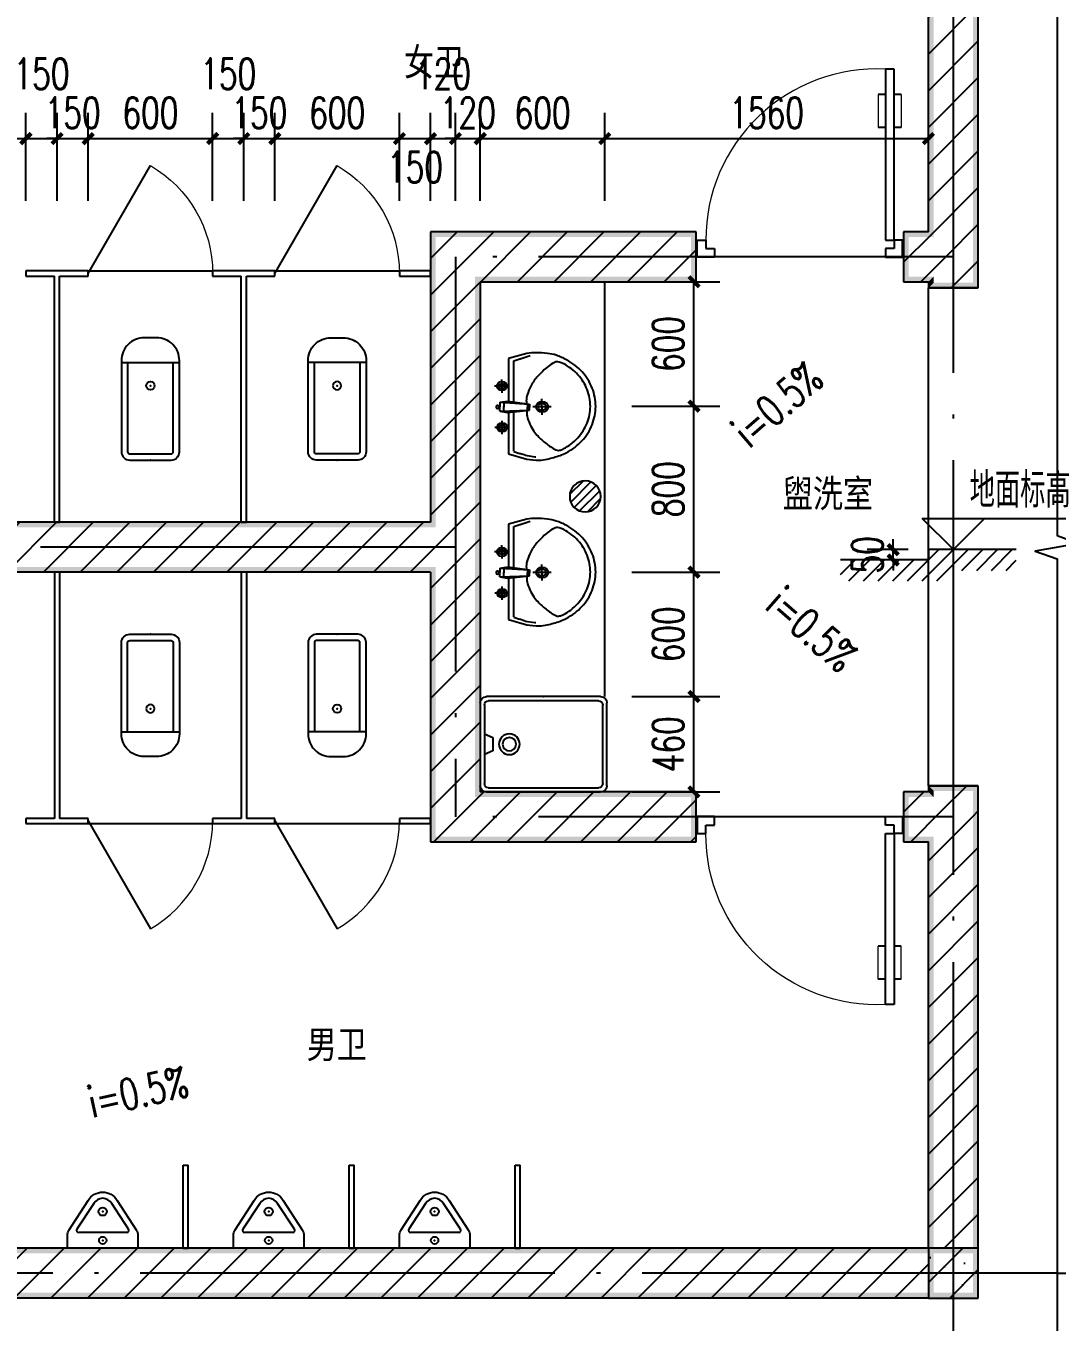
# Model space of a CAD drawing. Extents: x -16809 to 109341, y -15901 to 593582.
# Drawn here: x 72664 to 87574, y 63400 to 82148 of the extents above; entities that cross this region are included whole.
import ezdxf

# ---------------------------------------------------------------- set-up
doc = ezdxf.new("R2010")
doc.units = 0
doc.header["$LTSCALE"] = 1000
doc.header["$MEASUREMENT"] = 0
doc.linetypes.add('DASH', pattern=[0.35, 0.25, -0.1])
doc.linetypes.add('DOTE', pattern=[2.42, 2, -0.2, 0.02, -0.2])
doc.layers.get('Defpoints').update_dxf_attribs({"color": 250})
for name, color, linetype in [('0-建筑立面', 255, 'Continuous'), ('AXIS', 171, 'Continuous'), ('COLUMN', 9, 'Continuous'), ('DIM_ELEV', 171, 'Continuous'), ('DIM_SYMB', 171, 'Continuous'), ('DOTE', 14, 'DOTE'), ('LATRINE', 6, 'Continuous'), ('LVTRY', 6, 'Continuous'), ('PUB_DIM', 171, 'Continuous'), ('PUB_HATCH', 8, 'Continuous'), ('PUB_TEXT', 7, 'Continuous'), ('PUB_WALL', 9, 'Continuous'), ('WALL', 9, 'Continuous'), ('WINDOW', 140, 'Continuous'), ('填充', 8, 'Continuous')]:
    doc.layers.add(name, color=color, linetype=linetype)
doc.styles.add('_TCH_DIM', font='SIMPLEX', dxfattribs={"bigfont": 'GBCBIG'})
doc.styles.add('_TCH_DIM_T3', font='SIMPLEX', dxfattribs={"width": 0.705882, "bigfont": 'GBCBIG'})
doc.styles.add('宋体', font='', dxfattribs={"width": 0.8})
doc.styles.get('宋体').set_extended_font_data('SimSun')
doc.dimstyles.new('_TCH_ARCH&&50', dxfattribs={"dimtxt": 148.75, "dimasz": 50, "dimexe": 125, "dimexo": 150, "dimgap": 50, "dimtad": 1, "dimdec": 0, "dimzin": 0, "dimdsep": 46, "dimtxsty": '_TCH_DIM_T3', "dimblk": 'ARCHTICK', "dimcen": 0.09, "dimclrt": 7, "dimazin": 2, "dimtfac": 1, "dimtdec": 0, "dimtix": 1, "dimtmove": 2, "dimatfit": 3, "dimfxl": 0, "dimtolj": 1, "dimtzin": 0, "dimarcsym": 0})
pattern_1 = [(45, (0, 89.76), (-88.3884, 88.3884), [])]

# ---------------------------------------------------------------- blocks, each defined once
blk = doc.blocks.new('$lvtry$00000192')
for p, q in [((-108.8, -118, 0), (-109.6, -48.6, 0)), ((110, -117.2, 0), (109.2, -47.8, 0)), ((-249.2, -114, 0), (-276.5, -200, 0)), ((-29.5, -114, 0), (-249.2, -114, 0)), ((-143.9, -83.7, 0), (-74.5, -82.9, 0)), ((-23.5, -72.4, 0), (-30.1, -109.3, 0)), ((-30.1, -109.3, 0), (-17.3, -211.8, 0)), ((-23.5, -72.4, 0), (0.2, -72.7, 0)), ((-23.5, -72.4, 0), (-17.3, -211.8, 0)), ((-22.7, -91.1, 0), (0, -91.4, 0)), ((22.7, -91.7, 0), (0, -91.4, 0)), ((24, -73, 0), (0.2, -72.7, 0)), ((24, -73, 0), (14.4, -212.1, 0)), ((29.7, -110, 0), (14.4, -212.1, 0)), ((24, -73, 0), (29.7, -110, 0)), ((255.6, -114, 0), (29.1, -114, 0)), ((74.9, -82.9, 0), (144.3, -82.1, 0)), ((282.9, -200, 0), (255.6, -114, 0)), ((-256.5, -191.6, 0), (-247.1, -165.9, 0)), ((-236.7, -137.8, 0), (-247.1, -165.9, 0)), ((-234.7, -137.8, 0), (-26.5, -137.8, 0)), ((25.5, -137.8, 0), (243.1, -137.8, 0)), ((243.1, -137.8, 0), (262.9, -191.6, 0)), ((243.1, -137.8, 0), (271.8, -215.7, 0)), ((-17.7, -202.1, 0), (-1.3, -202.3, 0)), ((-17.3, -211.8, 0), (-1.5, -211.9, 0)), ((14.4, -212.1, 0), (-1.5, -211.9, 0)), ((15, -202.5, 0), (-1.3, -202.3, 0)), ((0.7, -314.2, 0), (-0.3, -228.6, 0)), ((-42.6, -271.9, 0), (43, -270.9, 0))]:
    blk.add_line(p, q)
for points in [[(-276.5, -200, 0.044851), (-281.9, -257.3, 0.06689), (-276.8, -295.6, 0.023023), (-257.4, -356.1, 0.044853), (-243.3, -385.6, 0.043799), (-214.9, -425.2, 0.044001), (-180.1, -459.1, 0.042834), (-139.4, -486.8, 0.043018), (-94.7, -507.1, 0.042273), (-46.8, -519.7, 0.042347), (2.4, -524, 0.04234), (51.7, -519.9, 0.042268), (99.6, -507.6, 0.043003), (144.4, -487.6, 0.042821), (185.3, -460, 0.043985), (220.2, -426.4, 0.043782), (248.9, -386.9, 0.044843), (272.9, -337.5, 0.059205), (282.9, -297.1, 0.030672), (286.5, -240.9, 0.04375), (283.2, -201.5, 0.001982), (283.1, -201.1, 0.000717), (282.9, -200)], [(-20.5, -199.9, 0.021783), (-40.4, -199.8, 0.043137), (-49.1, -200.9, 0.041783), (-92.1, -214, 0.044848), (-129.2, -232.9, 0.04131), (-155.5, -252.5, 0.026055), (-193.7, -290, 0.052783), (-227.6, -335.8, 0.159914), (-230.5, -349.3, 0.063485), (-228.6, -357.5, 0.0374), (-221.4, -373, 0.051256), (-198.3, -406.2, 0.043963), (-164.1, -439.5, 0.042872), (-127, -464.8, 0.042994), (-86.3, -483.4, 0.042296), (-42.5, -494.8, 0.042347), (2.5, -498.8, 0.042341), (47.5, -495.1, 0.042292), (91.3, -483.8, 0.04298), (132.2, -465.5, 0.042859), (169.4, -440.4, 0.043948), (202.3, -408.7, 0.046877), (227.2, -374.1, 0.041749), (235.2, -357.2, 0.059652), (238.1, -345.7, 0.177603), (233.7, -327, 0.063235), (189.1, -274.6, 0.024325), (145.8, -238.9, 0.043369), (120, -222.9, 0.042415), (76.2, -205.2, 0.050318), (37.7, -197.5, 0.034463), (32.6, -197.3, 0.015757), (19, -198.3, 0.015757)]]:
    blk.add_lwpolyline(points, format="xyb")
at = {"elevation": 0}
blk.add_lwpolyline([(-256.5, -191.6), (-264.5, -236.9), (-264.3, -241.3)], dxfattribs=at)
for centre, radius in [((-109.2, -83.3, 0), 23.8), ((109.6, -82.5, 0), 23.8), ((-109.2, -83.3, 0), 14.2), ((109.6, -82.5, 0), 14.2), ((0.2, -271.4, 0), 28.5), ((0.2, -271.4, 0), 19)]:
    blk.add_circle(centre, radius)
for centre, start, end in [((-1.2, -61.2, 0), 79.83281, 278.78235), ((1, -61.3, 0), 259.83281, 98.78235)]:
    blk.add_arc(centre, 6.83, start, end)
blk.add_point((0, -91.4, 0))
blk = doc.blocks.new('$DorLib2D$00000009')
for p, q in [((0.4129, 0.9053), (0.4129, 0.0807)), ((0.4541, 0.9053), (0.4129, 0.9053)), ((0.4541, 0.0807), (0.4541, 0.9053)), ((0.4129, 0.7822), (0.378, 0.7822)), ((0.489, 0.7822), (0.4541, 0.7822)), ((0.4129, 0.6235), (0.378, 0.6235)), ((0.489, 0.6235), (0.4541, 0.6235)), ((-0.4941, 0.0807), (-0.4529, 0.0807)), ((-0.4941, -0.0018), (-0.4941, 0.0807)), ((-0.4529, 0.0807), (-0.4529, 0.0395)), ((0.4129, 0.0807), (0.4541, 0.0807)), ((0.4953, 0.0807), (0.4541, 0.0807)), ((0.4541, 0.0807), (0.4541, 0.0395)), ((0.4953, -0.0018), (0.4953, 0.0807)), ((-0.4529, 0.0395), (-0.4117, 0.0395)), ((-0.4117, 0.0395), (-0.4117, -0.0018)), ((0.4541, 0.0395), (0.4129, 0.0395)), ((0.4129, 0.0395), (0.4129, -0.0018)), ((-0.4941, -0.0018), (-0.4941, -0.0018)), ((-0.4117, -0.0018), (-0.4941, -0.0018)), ((0.4129, -0.0018), (0.4953, -0.0018)), ((0.4953, -0.0018), (0.4953, -0.0018))]:
    blk.add_line(p, q)
at = {"lineweight": 13}
for p, q in [((0.378, 0.7822), (0.378, 0.6235)), ((0.489, 0.7822), (0.489, 0.6235))]:
    blk.add_line(p, q, dxfattribs=at)
blk.add_arc((0.3716, 0.0817), 0.8246, 87.13397, 180.07167, dxfattribs=at)
blk = doc.blocks.new('$TCHSYS$APDOOR2D')
blk.add_line((0.5, 0), (0, 0.866))
at = {"lineweight": 13}
blk.add_arc((0.5, 0), 1, 120, 180, dxfattribs=at)
blk = doc.blocks.new('$lvtry$00000200')
at = {"color": 0}
for p, q in [((-109.8, -40, 0), (-109.8, -469.7, 0)), ((99.8, -30, 0), (-99.8, -30, 0)), ((109.8, -469.7, 0), (109.8, -40, 0))]:
    blk.add_line(p, q, dxfattribs=at)
at = {"color": 0, "elevation": 0}
blk.add_lwpolyline([(99.8, 0), (-99.8, 0, 0.414214), (-139.8, -40), (-139.8, -479.7, 0.414214), (-29.8, -589.7), (29.8, -589.7, 0.414214), (139.8, -479.7), (139.8, -40, 0.414214)], format="xyb", close=True, dxfattribs=at)
blk.add_lwpolyline([(139.8, -469.7), (-139.8, -469.7)], dxfattribs=at)
at = {"color": 0}
blk.add_circle((0, -358.6, 0), 20, dxfattribs=at)
for centre, start, end in [((-99.8, -40, 0), 90, 180), ((99.8, -40, 0), 0, 90)]:
    blk.add_arc(centre, 10, start, end, dxfattribs=at)
for p in [(0, 0), (0, -358.6, 0)]:
    blk.add_point(p, dxfattribs=at)
blk = doc.blocks.new('$lvtry$00000135')
for p, q in [((-305, -430, 0), (-305, -30, 0)), ((-285, -420, 0), (-285, -40, 0)), ((-275, 0, 0), (275, 0, 0)), ((-265, -20, 0), (265, -20, 0)), ((285, -40, 0), (285, -420, 0)), ((305, -30, 0), (305, -430, 0)), ((285, -180, 0), (245, -197.5, 0)), ((245, -197.5, 0), (245, -262.5, 0)), ((245, -262.5, 0), (285, -280, 0)), ((275, -460, 0), (-275, -460, 0)), ((265, -440, 0), (-265, -440, 0))]:
    blk.add_line(p, q)
for radius in [50, 32.5]:
    blk.add_circle((165, -230, 0), radius)
for centre, radius, start, end in [((-275, -30, 0), 30, 90, 180), ((-265, -40, 0), 20, 90, 180), ((265, -40, 0), 20, 0, 90), ((275, -30, 0), 30, 0, 90), ((-275, -430, 0), 30, 180, 270), ((-265, -420, 0), 20, 180, 270), ((265, -420, 0), 20, 270, 0), ((275, -430, 0), 30, 270, 0)]:
    blk.add_arc(centre, radius, start, end)
blk.add_point((0, 0, 0))
blk = doc.blocks.new('$lvtry$00000219')
at = {"color": 0}
for p, q in [((-124.2, -91.5, 0), (-43.3, -215.6, 0)), ((-115.8, -76, 0), (115.8, -76, 0)), ((43.3, -215.6, 0), (124.2, -91.5, 0))]:
    blk.add_line(p, q, dxfattribs=at)
at = {"color": 0, "elevation": 0}
blk.add_lwpolyline([(69.3, -230.6, -0.57735), (-69.3, -230.6), (-161.9, -88.4, -0.145378), (-170, -61.1), (-170, 0), (170, 0), (170, -61.1, -0.145378), (161.9, -88.4)], format="xyb", close=True, dxfattribs=at)
at = {"color": 0}
for centre, radius in [((0, -38, 0), 17.7), ((0, -177, 0), 20)]:
    blk.add_circle(centre, radius, dxfattribs=at)
for centre, radius, start, end in [((-115.8, -86, 0), 10, 90, 213.0863), ((115.8, -86, 0), 10, 326.9137, 90), ((0, -190.6, 0), 50, 210, 330)]:
    blk.add_arc(centre, radius, start, end, dxfattribs=at)
for p in [(0, -38, 0), (0, -177, 0)]:
    blk.add_point(p, dxfattribs=at)
blk = doc.blocks.new('_ArchTick')
at = {"color": 0, "linetype": 'ByBlock', "const_width": 0.4}
blk.add_lwpolyline([(-0.5, -0.5), (0.5, 0.5)], dxfattribs=at)
blk = doc.blocks.new('*D384')
at = {"layer": 'Defpoints', "color": 0}
for p in [(8080, 8370), (6520, 7920), (8080, 7920)]:
    blk.add_point(p, dxfattribs=at)
at = {"layer": 'PUB_DIM', "color": 0, "lineweight": -2}
for p, q in [((6520, 8070), (6520, 8495)), ((8080, 8070), (8080, 8495)), ((6520, 8370), (8080, 8370))]:
    blk.add_line(p, q, dxfattribs=at)
at = {"layer": 'PUB_DIM', "color": 0, "lineweight": -2, "xscale": 50, "yscale": 50, "zscale": 50, "rotation": 180}
blk.add_blockref('_ArchTick', (6520, 8370), dxfattribs=at)
at = {"layer": 'PUB_DIM', "color": 0, "lineweight": -2, "xscale": 50, "yscale": 50, "zscale": 50}
blk.add_blockref('_ArchTick', (8080, 8370), dxfattribs=at)
at = {"layer": 'PUB_DIM', "color": 7, "insert": (7300, 8494.4), "char_height": 148.75, "attachment_point": 5, "style": '_TCH_DIM_T3'}
blk.add_mtext('\\A1;1560', dxfattribs=at)
blk = doc.blocks.new('*D385')
at = {"layer": 'Defpoints', "color": 0}
for p in [(6520, 8370), (5920, 7920), (6520, 7920)]:
    blk.add_point(p, dxfattribs=at)
at = {"layer": 'PUB_DIM', "color": 0, "lineweight": -2}
for p, q in [((5920, 8070), (5920, 8495)), ((6520, 8070), (6520, 8495)), ((5920, 8370), (6520, 8370))]:
    blk.add_line(p, q, dxfattribs=at)
at = {"layer": 'PUB_DIM', "color": 0, "lineweight": -2, "xscale": 50, "yscale": 50, "zscale": 50, "rotation": 180}
blk.add_blockref('_ArchTick', (5920, 8370), dxfattribs=at)
at = {"layer": 'PUB_DIM', "color": 0, "lineweight": -2, "xscale": 50, "yscale": 50, "zscale": 50}
blk.add_blockref('_ArchTick', (6520, 8370), dxfattribs=at)
at = {"layer": 'PUB_DIM', "color": 7, "insert": (6220, 8494.4), "char_height": 148.75, "attachment_point": 5, "style": '_TCH_DIM_T3'}
blk.add_mtext('\\A1;600', dxfattribs=at)
blk = doc.blocks.new('*D386')
at = {"layer": 'Defpoints', "color": 0}
for p in [(5920, 8370), (5800, 7920), (5920, 7920)]:
    blk.add_point(p, dxfattribs=at)
at = {"layer": 'PUB_DIM', "color": 0, "lineweight": -2}
for p, q in [((5800, 8070), (5800, 8495)), ((5920, 8070), (5920, 8495)), ((5800, 8370), (5750, 8370)), ((5800, 8370), (5920, 8370)), ((5920, 8370), (5970, 8370))]:
    blk.add_line(p, q, dxfattribs=at)
at = {"layer": 'PUB_DIM', "color": 0, "lineweight": -2, "xscale": 50, "yscale": 50, "zscale": 50}
blk.add_blockref('_ArchTick', (5800, 8370), dxfattribs=at)
at = {"layer": 'PUB_DIM', "color": 0, "lineweight": -2, "xscale": 50, "yscale": 50, "zscale": 50, "rotation": 180}
blk.add_blockref('_ArchTick', (5920, 8370), dxfattribs=at)
at = {"layer": 'PUB_DIM', "color": 7, "insert": (5860, 8494.4), "char_height": 148.75, "attachment_point": 5, "style": '_TCH_DIM_T3'}
blk.add_mtext('\\A1;120', dxfattribs=at)
blk = doc.blocks.new('*D387')
at = {"layer": 'Defpoints', "color": 0}
for p in [(5800, 8370), (5680, 7920), (5800, 7920)]:
    blk.add_point(p, dxfattribs=at)
at = {"layer": 'PUB_DIM', "color": 0, "lineweight": -2}
for p, q in [((5680, 8070), (5680, 8495)), ((5800, 8070), (5800, 8495)), ((5680, 8370), (5800, 8370))]:
    blk.add_line(p, q, dxfattribs=at)
at = {"layer": 'PUB_DIM', "color": 0, "lineweight": -2, "xscale": 50, "yscale": 50, "zscale": 50, "rotation": 180}
blk.add_blockref('_ArchTick', (5680, 8370), dxfattribs=at)
at = {"layer": 'PUB_DIM', "color": 0, "lineweight": -2, "xscale": 50, "yscale": 50, "zscale": 50}
blk.add_blockref('_ArchTick', (5800, 8370), dxfattribs=at)
at = {"layer": 'PUB_DIM', "color": 7, "insert": (5740, 8682.5), "char_height": 148.75, "attachment_point": 5, "style": '_TCH_DIM_T3'}
blk.add_mtext('\\A1;120', dxfattribs=at)
blk = doc.blocks.new('*D388')
at = {"layer": 'Defpoints', "color": 0}
for p in [(5680, 8370), (5530, 7920), (5680, 7920)]:
    blk.add_point(p, dxfattribs=at)
at = {"layer": 'PUB_DIM', "color": 0, "lineweight": -2}
for p, q in [((5530, 8070), (5530, 8495)), ((5680, 8070), (5680, 8495)), ((5530, 8370), (5680, 8370))]:
    blk.add_line(p, q, dxfattribs=at)
at = {"layer": 'PUB_DIM', "color": 0, "lineweight": -2, "xscale": 50, "yscale": 50, "zscale": 50, "rotation": 180}
blk.add_blockref('_ArchTick', (5530, 8370), dxfattribs=at)
at = {"layer": 'PUB_DIM', "color": 0, "lineweight": -2, "xscale": 50, "yscale": 50, "zscale": 50}
blk.add_blockref('_ArchTick', (5680, 8370), dxfattribs=at)
at = {"layer": 'PUB_DIM', "color": 7, "insert": (5605, 8232.5), "char_height": 148.75, "attachment_point": 5, "style": '_TCH_DIM_T3'}
blk.add_mtext('\\A1;150', dxfattribs=at)
blk = doc.blocks.new('*D389')
at = {"layer": 'Defpoints', "color": 0}
for p in [(5530, 8370), (4930, 7920), (5530, 7920)]:
    blk.add_point(p, dxfattribs=at)
at = {"layer": 'PUB_DIM', "color": 0, "lineweight": -2}
for p, q in [((4930, 8070), (4930, 8495)), ((5530, 8070), (5530, 8495)), ((4930, 8370), (5530, 8370))]:
    blk.add_line(p, q, dxfattribs=at)
at = {"layer": 'PUB_DIM', "color": 0, "lineweight": -2, "xscale": 50, "yscale": 50, "zscale": 50, "rotation": 180}
blk.add_blockref('_ArchTick', (4930, 8370), dxfattribs=at)
at = {"layer": 'PUB_DIM', "color": 0, "lineweight": -2, "xscale": 50, "yscale": 50, "zscale": 50}
blk.add_blockref('_ArchTick', (5530, 8370), dxfattribs=at)
at = {"layer": 'PUB_DIM', "color": 7, "insert": (5230, 8494.4), "char_height": 148.75, "attachment_point": 5, "style": '_TCH_DIM_T3'}
blk.add_mtext('\\A1;600', dxfattribs=at)
blk = doc.blocks.new('*D390')
at = {"layer": 'Defpoints', "color": 0}
for p in [(4930, 8370), (4780, 7920), (4930, 7920)]:
    blk.add_point(p, dxfattribs=at)
at = {"layer": 'PUB_DIM', "color": 0, "lineweight": -2}
for p, q in [((4780, 8070), (4780, 8495)), ((4930, 8070), (4930, 8495)), ((4780, 8370), (4730, 8370)), ((4780, 8370), (4930, 8370)), ((4930, 8370), (4980, 8370))]:
    blk.add_line(p, q, dxfattribs=at)
at = {"layer": 'PUB_DIM', "color": 0, "lineweight": -2, "xscale": 50, "yscale": 50, "zscale": 50}
blk.add_blockref('_ArchTick', (4780, 8370), dxfattribs=at)
at = {"layer": 'PUB_DIM', "color": 0, "lineweight": -2, "xscale": 50, "yscale": 50, "zscale": 50, "rotation": 180}
blk.add_blockref('_ArchTick', (4930, 8370), dxfattribs=at)
at = {"layer": 'PUB_DIM', "color": 7, "insert": (4855, 8494.4), "char_height": 148.75, "attachment_point": 5, "style": '_TCH_DIM_T3'}
blk.add_mtext('\\A1;150', dxfattribs=at)
blk = doc.blocks.new('*D391')
at = {"layer": 'Defpoints', "color": 0}
for p in [(4780, 8370), (4630, 7920), (4780, 7920)]:
    blk.add_point(p, dxfattribs=at)
at = {"layer": 'PUB_DIM', "color": 0, "lineweight": -2}
for p, q in [((4630, 8070), (4630, 8495)), ((4780, 8070), (4780, 8495)), ((4630, 8370), (4780, 8370))]:
    blk.add_line(p, q, dxfattribs=at)
at = {"layer": 'PUB_DIM', "color": 0, "lineweight": -2, "xscale": 50, "yscale": 50, "zscale": 50, "rotation": 180}
blk.add_blockref('_ArchTick', (4630, 8370), dxfattribs=at)
at = {"layer": 'PUB_DIM', "color": 0, "lineweight": -2, "xscale": 50, "yscale": 50, "zscale": 50}
blk.add_blockref('_ArchTick', (4780, 8370), dxfattribs=at)
at = {"layer": 'PUB_DIM', "color": 7, "insert": (4705, 8682.5), "char_height": 148.75, "attachment_point": 5, "style": '_TCH_DIM_T3'}
blk.add_mtext('\\A1;150', dxfattribs=at)
blk = doc.blocks.new('*D392')
at = {"layer": 'Defpoints', "color": 0}
for p in [(4630, 8370), (4030, 7920), (4630, 7920)]:
    blk.add_point(p, dxfattribs=at)
at = {"layer": 'PUB_DIM', "color": 0, "lineweight": -2}
for p, q in [((4030, 8070), (4030, 8495)), ((4630, 8070), (4630, 8495)), ((4030, 8370), (4630, 8370))]:
    blk.add_line(p, q, dxfattribs=at)
at = {"layer": 'PUB_DIM', "color": 0, "lineweight": -2, "xscale": 50, "yscale": 50, "zscale": 50, "rotation": 180}
blk.add_blockref('_ArchTick', (4030, 8370), dxfattribs=at)
at = {"layer": 'PUB_DIM', "color": 0, "lineweight": -2, "xscale": 50, "yscale": 50, "zscale": 50}
blk.add_blockref('_ArchTick', (4630, 8370), dxfattribs=at)
at = {"layer": 'PUB_DIM', "color": 7, "insert": (4330, 8494.4), "char_height": 148.75, "attachment_point": 5, "style": '_TCH_DIM_T3'}
blk.add_mtext('\\A1;600', dxfattribs=at)
blk = doc.blocks.new('*D393')
at = {"layer": 'Defpoints', "color": 0}
for p in [(4030, 8370), (3880, 7920), (4030, 7920)]:
    blk.add_point(p, dxfattribs=at)
at = {"layer": 'PUB_DIM', "color": 0, "lineweight": -2}
for p, q in [((3880, 8070), (3880, 8495)), ((4030, 8070), (4030, 8495)), ((3880, 8370), (3830, 8370)), ((3880, 8370), (4030, 8370)), ((4030, 8370), (4080, 8370))]:
    blk.add_line(p, q, dxfattribs=at)
at = {"layer": 'PUB_DIM', "color": 0, "lineweight": -2, "xscale": 50, "yscale": 50, "zscale": 50}
blk.add_blockref('_ArchTick', (3880, 8370), dxfattribs=at)
at = {"layer": 'PUB_DIM', "color": 0, "lineweight": -2, "xscale": 50, "yscale": 50, "zscale": 50, "rotation": 180}
blk.add_blockref('_ArchTick', (4030, 8370), dxfattribs=at)
at = {"layer": 'PUB_DIM', "color": 7, "insert": (3955, 8494.4), "char_height": 148.75, "attachment_point": 5, "style": '_TCH_DIM_T3'}
blk.add_mtext('\\A1;150', dxfattribs=at)
blk = doc.blocks.new('*D394')
at = {"layer": 'Defpoints', "color": 0}
for p in [(3880, 8370), (3730, 7920), (3880, 7920)]:
    blk.add_point(p, dxfattribs=at)
at = {"layer": 'PUB_DIM', "color": 0, "lineweight": -2}
for p, q in [((3730, 8070), (3730, 8495)), ((3880, 8070), (3880, 8495)), ((3730, 8370), (3880, 8370))]:
    blk.add_line(p, q, dxfattribs=at)
at = {"layer": 'PUB_DIM', "color": 0, "lineweight": -2, "xscale": 50, "yscale": 50, "zscale": 50, "rotation": 180}
blk.add_blockref('_ArchTick', (3730, 8370), dxfattribs=at)
at = {"layer": 'PUB_DIM', "color": 0, "lineweight": -2, "xscale": 50, "yscale": 50, "zscale": 50}
blk.add_blockref('_ArchTick', (3880, 8370), dxfattribs=at)
at = {"layer": 'PUB_DIM', "color": 7, "insert": (3805, 8682.5), "char_height": 148.75, "attachment_point": 5, "style": '_TCH_DIM_T3'}
blk.add_mtext('\\A1;150', dxfattribs=at)
blk = doc.blocks.new('*D395')
at = {"layer": 'Defpoints', "color": 0}
for p in [(3730, 8370), (3130, 7920), (3730, 7920)]:
    blk.add_point(p, dxfattribs=at)
at = {"layer": 'PUB_DIM', "color": 0, "lineweight": -2}
for p, q in [((3130, 8070), (3130, 8495)), ((3730, 8070), (3730, 8495)), ((3130, 8370), (3730, 8370))]:
    blk.add_line(p, q, dxfattribs=at)
at = {"layer": 'PUB_DIM', "color": 0, "lineweight": -2, "xscale": 50, "yscale": 50, "zscale": 50, "rotation": 180}
blk.add_blockref('_ArchTick', (3130, 8370), dxfattribs=at)
at = {"layer": 'PUB_DIM', "color": 0, "lineweight": -2, "xscale": 50, "yscale": 50, "zscale": 50}
blk.add_blockref('_ArchTick', (3730, 8370), dxfattribs=at)
at = {"layer": 'PUB_DIM', "color": 7, "insert": (3430, 8494.4), "char_height": 148.75, "attachment_point": 5, "style": '_TCH_DIM_T3'}
blk.add_mtext('\\A1;600', dxfattribs=at)
blk = doc.blocks.new('*D398')
at = {"layer": 'Defpoints', "color": 0}
for p in [(6500, 5680), (6950, 5680), (6500, 5220)]:
    blk.add_point(p, dxfattribs=at)
at = {"layer": 'PUB_DIM', "color": 0, "lineweight": -2}
for p, q in [((6650, 5680), (7075, 5680)), ((6950, 5220), (6950, 5680)), ((6650, 5220), (7075, 5220))]:
    blk.add_line(p, q, dxfattribs=at)
at = {"layer": 'PUB_DIM', "color": 0, "lineweight": -2, "xscale": 50, "yscale": 50, "zscale": 50}
for p, rotation in [((6950, 5680), 90), ((6950, 5220), 270)]:
    blk.add_blockref('_ArchTick', p, dxfattribs=dict(at, rotation=rotation))
at = {"layer": 'PUB_DIM', "color": 7, "insert": (6825.6, 5450), "char_height": 148.75, "attachment_point": 5, "rotation": 90, "style": '_TCH_DIM_T3'}
blk.add_mtext('\\A1;460', dxfattribs=at)
blk = doc.blocks.new('*D399')
at = {"layer": 'Defpoints', "color": 0}
for p in [(6500, 6279.8), (6950, 6279.8), (6500, 5680)]:
    blk.add_point(p, dxfattribs=at)
at = {"layer": 'PUB_DIM', "color": 0, "lineweight": -2}
for p, q in [((6650, 6279.8), (7075, 6279.8)), ((6950, 5680), (6950, 6279.8)), ((6650, 5680), (7075, 5680))]:
    blk.add_line(p, q, dxfattribs=at)
at = {"layer": 'PUB_DIM', "color": 0, "lineweight": -2, "xscale": 50, "yscale": 50, "zscale": 50}
for p, rotation in [((6950, 6279.8), 90), ((6950, 5680), 270)]:
    blk.add_blockref('_ArchTick', p, dxfattribs=dict(at, rotation=rotation))
at = {"layer": 'PUB_DIM', "color": 7, "insert": (6825.6, 5979.9), "char_height": 148.75, "attachment_point": 5, "rotation": 90, "style": '_TCH_DIM_T3'}
blk.add_mtext('\\A1;600', dxfattribs=at)
blk = doc.blocks.new('*D400')
at = {"layer": 'Defpoints', "color": 0}
for p in [(6500, 7079.6), (6950, 7079.6), (6500, 6279.8)]:
    blk.add_point(p, dxfattribs=at)
at = {"layer": 'PUB_DIM', "color": 0, "lineweight": -2}
for p, q in [((6650, 7079.6), (7075, 7079.6)), ((6950, 6279.8), (6950, 7079.6)), ((6650, 6279.8), (7075, 6279.8))]:
    blk.add_line(p, q, dxfattribs=at)
at = {"layer": 'PUB_DIM', "color": 0, "lineweight": -2, "xscale": 50, "yscale": 50, "zscale": 50}
for p, rotation in [((6950, 7079.6), 90), ((6950, 6279.8), 270)]:
    blk.add_blockref('_ArchTick', p, dxfattribs=dict(at, rotation=rotation))
at = {"layer": 'PUB_DIM', "color": 7, "insert": (6825.6, 6679.7), "char_height": 148.75, "attachment_point": 5, "rotation": 90, "style": '_TCH_DIM_T3'}
blk.add_mtext('\\A1;800', dxfattribs=at)
blk = doc.blocks.new('*D401')
at = {"layer": 'Defpoints', "color": 0}
for p in [(6500, 7680), (6950, 7680), (6500, 7079.6)]:
    blk.add_point(p, dxfattribs=at)
at = {"layer": 'PUB_DIM', "color": 0, "lineweight": -2}
for p, q in [((6650, 7680), (7075, 7680)), ((6950, 7079.6), (6950, 7680)), ((6650, 7079.6), (7075, 7079.6))]:
    blk.add_line(p, q, dxfattribs=at)
at = {"layer": 'PUB_DIM', "color": 0, "lineweight": -2, "xscale": 50, "yscale": 50, "zscale": 50}
for p, rotation in [((6950, 7680), 90), ((6950, 7079.6), 270)]:
    blk.add_blockref('_ArchTick', p, dxfattribs=dict(at, rotation=rotation))
at = {"layer": 'PUB_DIM', "color": 7, "insert": (6825.6, 7379.8), "char_height": 148.75, "attachment_point": 5, "rotation": 90, "style": '_TCH_DIM_T3'}
blk.add_mtext('\\A1;600', dxfattribs=at)
blk = doc.blocks.new('*D402')
at = {"layer": 'Defpoints', "color": 0}
for p in [(7910.1, 6388.3), (8132.5, 6388.3), (8132.5, 6338.3)]:
    blk.add_point(p, dxfattribs=at)
at = {"layer": 'PUB_DIM', "color": 0, "lineweight": -2}
for p, q in [((7910.1, 6388.3), (7910.1, 6438.3)), ((7982.5, 6388.3), (7785.1, 6388.3)), ((7910.1, 6338.3), (7910.1, 6388.3)), ((7982.5, 6338.3), (7785.1, 6338.3)), ((7910.1, 6338.3), (7910.1, 6288.3))]:
    blk.add_line(p, q, dxfattribs=at)
at = {"layer": 'PUB_DIM', "color": 0, "lineweight": -2, "xscale": 50, "yscale": 50, "zscale": 50}
for p, rotation in [((7910.1, 6388.3), 270), ((7910.1, 6338.3), 90)]:
    blk.add_blockref('_ArchTick', p, dxfattribs=dict(at, rotation=rotation))
at = {"layer": 'PUB_DIM', "color": 7, "insert": (7785.7, 6363.3), "char_height": 148.75, "attachment_point": 5, "rotation": 90, "style": '_TCH_DIM_T3'}
blk.add_mtext('\\A1;50', dxfattribs=at)
blk = doc.blocks.new('$lvtry$00000013')
at = {"color": 0}
for p, q in [((-74.2, 10.6), (-10.6, 74.2)), ((-69.8, -27.4), (27.4, 69.8)), ((-53, -53), (53, 53)), ((-27.4, -69.8), (69.8, 27.4)), ((10.6, -74.2), (74.2, -10.6))]:
    blk.add_line(p, q, dxfattribs=at)
blk.add_circle((0, 0), 75)
blk = doc.blocks.new('A$C026953A9')
at = {"layer": 'COLUMN'}
for points in [[(8320, 3020), (8080, 3020), (8105, 2995), (8295, 2995)], [(8080, 3020), (8080, 2780), (8105, 2805), (8105, 2995)], [(8320, 2780), (8320, 3020), (8295, 2995), (8295, 2805)], [(8080, 2780), (8320, 2780), (8295, 2805), (8105, 2805)]]:
    blk.add_hatch(color=256, dxfattribs=at).paths.add_polyline_path(points)
at = {"layer": 'PUB_HATCH'}
h = blk.add_hatch(dxfattribs=at)
h.set_pattern_fill('普通砖', color=256, scale=50, style=0)
h.set_pattern_definition(pattern_1)
h.paths.add_polyline_path([(8160, 7800), (8320, 7800), (8320, 9900), (8080, 9900), (8080, 7920), (8105, 7895)])
h = blk.add_hatch(dxfattribs=at)
h.set_pattern_fill('普通砖', color=256, scale=50, style=0)
h.set_pattern_definition(pattern_1)
h.paths.add_polyline_path([(5920, 7680), (5680, 7920), (5680, 6520), (5705, 6495), (5760, 6400), (5920, 6400)])
h = blk.add_hatch(dxfattribs=at)
h.set_pattern_fill('普通砖', color=256, scale=50, style=0)
h.set_pattern_definition(pattern_1)
h.paths.add_polyline_path([(5680, 7920), (5920, 7680), (6960, 7680), (6960, 7920)])
h = blk.add_hatch(dxfattribs=at)
h.set_pattern_fill('普通砖', color=256, scale=50, style=0)
h.set_pattern_definition(pattern_1)
h.paths.add_polyline_path([(8105, 7895), (8080, 7920), (7960, 7920), (7960, 7680), (8080, 7680), (8105, 7705), (8160, 7800)])
h = blk.add_hatch(dxfattribs=at)
h.set_pattern_fill('普通砖', color=256, scale=50, style=0)
h.set_pattern_definition(pattern_1)
h.paths.add_polyline_path([(8105, 7705), (8080, 7680), (8080, 7650), (8320, 7650), (8320, 7800), (8160, 7800)])
h = blk.add_hatch(dxfattribs=at)
h.set_pattern_fill('普通砖', color=256, scale=50, style=0)
h.set_pattern_definition(pattern_1)
h.paths.add_polyline_path([(5760, 6400), (5705, 6495), (5680, 6520), (2900, 6520), (2900, 6280), (5680, 6280), (5705, 6305)])
h = blk.add_hatch(dxfattribs=at)
h.set_pattern_fill('普通砖', color=256, scale=50, style=0)
h.set_pattern_definition(pattern_1)
h.paths.add_polyline_path([(5760, 6400), (5705, 6305), (5680, 6280), (5680, 4980), (5920, 5220), (5920, 6400)])
h = blk.add_hatch(dxfattribs=at)
h.set_pattern_fill('普通砖', color=256, scale=50, style=0)
h.set_pattern_definition(pattern_1)
h.paths.add_polyline_path([(8160, 5100), (8320, 5100), (8320, 5250), (8080, 5250), (8080, 5220), (8105, 5195)])
h = blk.add_hatch(dxfattribs=at)
h.set_pattern_fill('普通砖', color=256, scale=50, style=0)
h.set_pattern_definition(pattern_1)
h.paths.add_polyline_path([(5920, 5220), (5680, 4980), (6960, 4980), (6960, 5220)])
h = blk.add_hatch(dxfattribs=at)
h.set_pattern_fill('普通砖', color=256, scale=50, style=0)
h.set_pattern_definition(pattern_1)
h.paths.add_polyline_path([(8105, 5195), (8080, 5220), (7960, 5220), (7960, 4980), (8080, 4980), (8105, 5005), (8160, 5100)])
h = blk.add_hatch(dxfattribs=at)
h.set_pattern_fill('普通砖', color=256, scale=50, style=0)
h.set_pattern_definition(pattern_1)
h.paths.add_polyline_path([(8080, 3020), (8320, 3020), (8320, 5100), (8160, 5100), (8105, 5005), (8080, 4980)])
h = blk.add_hatch(dxfattribs=at)
h.set_pattern_fill('普通砖', color=256, scale=50, style=0)
h.set_pattern_definition(pattern_1)
h.paths.add_polyline_path([(8080, 2780), (8080, 3020), (2900, 3020), (2900, 2780)])
h = blk.add_hatch(dxfattribs=at)
h.set_pattern_fill('钢筋混凝土', color=256, scale=50, style=0)
h.set_pattern_definition([(45, (0, 0), (-88.3883, 88.3883), []), (50, (0, 0), (358.63, -31.376), [37.5, -412.5]), (355, (0, 0), (-69.376, 376.096), [30, -330]), (100.4514, (29.9, -2.6), (289.255, 344.72), [31.87, -350.571]), (46.184, (0, 100), (533.62, -82.76), [56.25, -618.75]), (96.6356, (44.47, 93.1), (467.33, 487.06), [47.805, -525.856]), (351.184, (0, 100), (467.33, 487.06), [45, -495]), (21, (50, 75), (298.454, -201.309), [37.5, -412.5]), (326, (50, 75), (121.658, 362.575), [30, -330]), (71.4514, (74.87, 58.22), (420.111, 161.265), [31.87, -350.571]), (37.5, (0, 0), (6.08, 166.447), [0, -326, 0, -335, 0, -331.25]), (7.5, (0, 0), (131.5348, 197.206), [0, -191, 0, -318.5, 0, -126.25]), (327.5, (-111.5, 0), (266.9112, -11.2774), [0, -125, 0, -390, 0, -517.5]), (317.5, (-161.5, 0), (291.593, 50.0525), [0, -162.5, 0, -259, 0, -367.5])])
h.paths.add_polyline_path([(8080, 2780), (8320, 2780), (8320, 3020), (8080, 3020)])
at = {"layer": 'PUB_WALL'}
for points in [[(8080, 7920), (8080, 9900), (8105, 9900), (8105, 7895)], [(8320, 7800), (8320, 9900), (8295, 9900), (8295, 7800)], [(5680, 7920), (5680, 6520), (5705, 6495), (5705, 7895)], [(6960, 7920), (5680, 7920), (5705, 7895), (6935, 7895)], [(6960, 7680), (6960, 7920), (6935, 7895), (6935, 7705)], [(8080, 7920), (7960, 7920), (7985, 7895), (8105, 7895)], [(7960, 7920), (7960, 7680), (7985, 7705), (7985, 7895)], [(8320, 7650), (8320, 7800), (8295, 7800), (8295, 7675)], [(5920, 7680), (5920, 6400), (5895, 6400), (5895, 7705)], [(5920, 7680), (6960, 7680), (6935, 7705), (5895, 7705)], [(7960, 7680), (8080, 7680), (8105, 7705), (7985, 7705)], [(8080, 7680), (8080, 7650), (8105, 7675), (8105, 7705)], [(8080, 7650), (8320, 7650), (8295, 7675), (8105, 7675)], [(5680, 6520), (2900, 6520), (2900, 6495), (5705, 6495)], [(5920, 6400), (5920, 5220), (5895, 5195), (5895, 6400)], [(5680, 6280), (2900, 6280), (2900, 6305), (5705, 6305)], [(5680, 6280), (5680, 4980), (5705, 5005), (5705, 6305)], [(8320, 5250), (8080, 5250), (8105, 5225), (8295, 5225)], [(8080, 5250), (8080, 5220), (8105, 5195), (8105, 5225)], [(8320, 5100), (8320, 5250), (8295, 5225), (8295, 5100)], [(6960, 5220), (5920, 5220), (5895, 5195), (6935, 5195)], [(6960, 4980), (6960, 5220), (6935, 5195), (6935, 5005)], [(8080, 5220), (7960, 5220), (7985, 5195), (8105, 5195)], [(7960, 5220), (7960, 4980), (7985, 5005), (7985, 5195)], [(8295, 3020), (8320, 3020), (8320, 5100), (8295, 5100)], [(5680, 4980), (6960, 4980), (6935, 5005), (5705, 5005)], [(7960, 4980), (8080, 4980), (8105, 5005), (7985, 5005)], [(8080, 3020), (8105, 3020), (8105, 5005), (8080, 4980)], [(8080, 2995), (8080, 3020), (2900, 3020), (2900, 2995)], [(8080, 2780), (8080, 2805), (2900, 2805), (2900, 2780)]]:
    blk.add_hatch(color=256, dxfattribs=at).paths.add_polyline_path(points)
at = {"layer": '填充'}
h = blk.add_hatch(dxfattribs=at)
h.set_pattern_fill('普通砖', color=256, scale=20)
h.set_pattern_definition([(45, (-891045.234, -1132255.044), (-35.3553532, 35.3553532), [])])
h.paths.add_polyline_path([(7656.8, 6338.3), (8080, 6338.3), (8080, 6388.3), (8502.6, 6388.3), (8502.6, 6288.3), (8180, 6288.3), (8180, 6238.3), (7656.8, 6238.3)])
at = {"layer": 'AXIS'}
blk.add_line((8700, 2900), (10700, 2900), dxfattribs=at)
at = {"layer": 'COLUMN'}
for p, q in [((8320, 3020), (8080, 3020)), ((8080, 3020), (8080, 2780)), ((8320, 2780), (8320, 3020)), ((8080, 2780), (8320, 2780))]:
    blk.add_line(p, q, dxfattribs=at)
at = {"layer": 'DIM_ELEV'}
for p, q in [((8200, 6388.3), (8050, 6538.3)), ((8050, 6538.3), (8752, 6538.3)), ((8200, 6388.3), (8350, 6538.3))]:
    blk.add_line(p, q, dxfattribs=at)
at = {"layer": 'DIM_SYMB'}
blk.add_lwpolyline([(8700, 10400), (8700, 6456.2), (8805, 6418), (8595, 6381), (8700, 6343.7), (8700, 2400)], dxfattribs=at)
for points in [[(7768.9, 7283.4, 0, 0, 0), (7232, 6815.9, 40, 0, 0), (7118.9, 6717.4, 0, 0, 0)], [(7768.9, 5616.6, 0, 0, 0), (7232, 6084.1, 40, 0, 0), (7118.9, 6182.6, 0, 0, 0)], [(4829, 3769.4, 0, 0, 0), (3937.6, 3569.1, 40, 0, 0), (3791.3, 3536.2, 0, 0, 0)]]:
    blk.add_lwpolyline(points, format="xyseb", dxfattribs=at)
at = {"layer": 'DOTE'}
for p, q in [((8200, 2400, -900), (8200, 10400, -900)), ((5800, 7800, -1800), (5800, 5100, -1800)), ((8200, 7800, -1800), (5800, 7800, -1800)), ((5800, 6400), (2400, 6400)), ((8200, 5100, -1800), (5800, 5100, -1800)), ((8700, 2900), (2400, 2900))]:
    blk.add_line(p, q, dxfattribs=at)
at = {"layer": 'LATRINE'}
for p, q in [((4487.5, 3020), (4487.5, 3420)), ((4487.5, 3420), (4512.5, 3420)), ((4512.5, 3020), (4512.5, 3420)), ((5287.5, 3020), (5287.5, 3420)), ((5287.5, 3420), (5312.5, 3420)), ((5312.5, 3020), (5312.5, 3420)), ((6087.5, 3020), (6087.5, 3420)), ((6087.5, 3420), (6112.5, 3420)), ((6112.5, 3020), (6112.5, 3420)), ((4487.5, 3020), (4512.5, 3020)), ((5287.5, 3020), (5312.5, 3020)), ((6087.5, 3020), (6112.5, 3020))]:
    blk.add_line(p, q, dxfattribs=at)
at = {"layer": 'LVTRY'}
for p, q in [((3880, 7732.5), (3730, 7732.5)), ((3730, 7732.5), (3730, 7707.5)), ((3730, 7707.5), (3867.5, 7707.5)), ((3867.5, 6520), (3867.5, 7707.5)), ((4030, 7732.5), (3880, 7732.5)), ((3892.5, 6520), (3892.5, 7707.5)), ((3892.5, 7707.5), (4030, 7707.5)), ((4030, 7707.5), (4030, 7732.5)), ((4030, 7732.5, -1400), (4630, 7732.5, -1400)), ((4780, 7732.5), (4630, 7732.5)), ((4630, 7732.5), (4630, 7707.5)), ((4630, 7707.5), (4767.5, 7707.5)), ((4767.5, 6520), (4767.5, 7707.5)), ((4930, 7732.5), (4780, 7732.5)), ((4792.5, 6520), (4792.5, 7707.5)), ((4792.5, 7707.5), (4930, 7707.5)), ((4930, 7707.5), (4930, 7732.5)), ((4930, 7732.5, -1400), (5530, 7732.5, -1400)), ((5680, 7732.5), (5530, 7732.5)), ((5530, 7732.5), (5530, 7707.5)), ((5530, 7707.5), (5680, 7707.5)), ((5680, 7707.5), (5680, 7732.5)), ((6520, 5680, -1800), (6520, 7680, -1800)), ((3867.5, 6520), (3892.5, 6520)), ((4767.5, 6520), (4792.5, 6520)), ((3867.5, 6280), (3867.5, 5092.5)), ((3892.5, 6280), (3867.5, 6280)), ((3892.5, 6280), (3892.5, 5092.5)), ((4767.5, 6280), (4767.5, 5092.5)), ((4792.5, 6280), (4767.5, 6280)), ((4792.5, 6280), (4792.5, 5092.5)), ((3867.5, 5092.5), (3730, 5092.5)), ((3730, 5092.5), (3730, 5067.5)), ((3730, 5067.5), (3880, 5067.5)), ((3880, 5067.5), (4030, 5067.5)), ((4030, 5092.5), (3892.5, 5092.5)), ((4030, 5067.5), (4030, 5092.5)), ((4030, 5067.5, -1400), (4630, 5067.5, -1400)), ((4767.5, 5092.5), (4630, 5092.5)), ((4630, 5092.5), (4630, 5067.5)), ((4630, 5067.5), (4780, 5067.5)), ((4780, 5067.5), (4930, 5067.5)), ((4930, 5092.5), (4792.5, 5092.5)), ((4930, 5067.5), (4930, 5092.5)), ((4930, 5067.5, -1400), (5530, 5067.5, -1400)), ((5680, 5092.5), (5530, 5092.5)), ((5530, 5092.5), (5530, 5067.5)), ((5530, 5067.5), (5680, 5067.5)), ((5680, 5067.5), (5680, 5092.5))]:
    blk.add_line(p, q, dxfattribs=at)
at = {"layer": 'WALL'}
for p, q in [((8080, 7920), (8080, 9900)), ((8320, 7800), (8320, 9900)), ((5680, 7920), (5680, 6520)), ((6960, 7920), (5680, 7920)), ((6960, 7680), (6960, 7920)), ((8080, 7920), (7960, 7920)), ((7960, 7920), (7960, 7680)), ((8320, 7650), (8320, 7800)), ((5920, 7680), (5920, 6400)), ((5920, 7680), (6960, 7680)), ((7960, 7680), (8080, 7680)), ((8080, 7680), (8080, 7650)), ((8080, 7650), (8320, 7650)), ((5680, 6520), (2900, 6520)), ((5920, 6400), (5920, 5220)), ((5680, 6280), (2900, 6280)), ((5680, 6280), (5680, 4980)), ((8320, 5250), (8080, 5250)), ((8080, 5250), (8080, 5220)), ((8320, 5100), (8320, 5250)), ((6960, 5220), (5920, 5220)), ((6960, 4980), (6960, 5220)), ((8080, 5220), (7960, 5220)), ((7960, 5220), (7960, 4980)), ((8320, 3020), (8320, 5100)), ((5680, 4980), (6960, 4980)), ((7960, 4980), (8080, 4980)), ((8080, 3020), (8080, 4980)), ((8080, 3020), (2900, 3020)), ((8080, 2780), (2900, 2780))]:
    blk.add_line(p, q, dxfattribs=at)
at = {"layer": 'WINDOW', "linetype": 'DASH'}
for p, q in [((8320, 7650), (8080, 7650)), ((8080, 5250), (8320, 5250))]:
    blk.add_line(p, q, dxfattribs=at)
at = {"layer": 'WINDOW'}
blk.add_line((8080, 5250, -1800), (8080, 7650, -1800), dxfattribs=at)
at = {"layer": 'WINDOW', "elevation": -1800}
blk.add_lwpolyline([(8502.6, 6388.3), (8080, 6388.3), (8080, 6338.3), (7656.8, 6338.3)], dxfattribs=at)
at = {"layer": 'LVTRY', "xscale": -600, "zscale": 25}
for p, yscale in [((4330, 7720), 600), ((5230, 7720), 600), ((4330, 5080), -600), ((5230, 5080), -600)]:
    blk.add_blockref('$TCHSYS$APDOOR2D', p, dxfattribs=dict(at, yscale=yscale))
at = {"layer": 'LVTRY'}
for name, p, rotation in [('$lvtry$00000200', (4330, 6820, -2200), 180.0000000000001), ('$lvtry$00000219', (4100, 3020, -1800), 179.9999999999999), ('$lvtry$00000219', (4900, 3020, -1800), 179.9999999999999), ('$lvtry$00000219', (5700, 3020, -1800), 179.9999999999999)]:
    blk.add_blockref(name, p, dxfattribs=dict(at, rotation=rotation))
at = {"layer": 'LVTRY', "yscale": -1}
blk.add_blockref('$lvtry$00000200', (5230, 6820, -2200), dxfattribs=at)
at = {"layer": 'LVTRY', "xscale": 0.9107142857142857, "yscale": 1.023255813953488, "rotation": 90.00000000004337}
for p in [(5940, 7076.7, -1800), (5940, 6277.7, -1800)]:
    blk.add_blockref('$lvtry$00000192', p, dxfattribs=at)
at = {"layer": 'LVTRY', "yscale": -1}
for name, p, rotation in [('$lvtry$00000013', (6425.8, 6644.8), 89.99999999999999), ('$lvtry$00000200', (4330, 5980, -2200), 180), ('$lvtry$00000135', (6225, 5680, -1800), 180)]:
    blk.add_blockref(name, p, dxfattribs=dict(at, rotation=rotation))
at = {"layer": 'LVTRY'}
blk.add_blockref('$lvtry$00000200', (5230, 5980, -2200), dxfattribs=at)
at = {"layer": 'WINDOW', "xscale": 1000, "zscale": 1000}
for p, yscale in [((7460, 7800), 1000), ((7460, 5100), -1000)]:
    blk.add_blockref('$DorLib2D$00000009', p, dxfattribs=dict(at, yscale=yscale))
at = {"layer": 'PUB_TEXT', "style": '宋体', "width": 0.8}
for s, p in [('女卫', (5552.3, 8672.5, -1800)), ('盥洗室', (7378.2, 6592.5, -1800)), ('男卫', (5083.2, 3936.3, -1800))]:
    blk.add_text(s, height=132.91, dxfattribs=at).set_placement(p)
at = {"layer": 'PUB_TEXT', "style": '_TCH_DIM', "width": 0.705882}
for rotation, p in [(41.04837, (7217.1, 6872.5)), (318.95163, (7286.1, 6106.6)), (12.66454, (4049.8, 3648.1))]:
    blk.add_text('i=0.5%', height=148.75, rotation=rotation, dxfattribs=at).set_placement(p)
at = {"layer": 'PUB_TEXT', "style": '_TCH_DIM'}
blk.add_text('地面标高', height=168.79, dxfattribs=at).set_placement((8279, 6590.8))
at = {"layer": 'PUB_DIM'}
for base, p1, p2, picture, middle in [((3880, 8370), (3730, 7920), (3880, 7920), '*D394', (3805, 8682.5)), ((4780, 8370), (4630, 7920), (4780, 7920), '*D391', (4705, 8682.5)), ((5800, 8370), (5680, 7920), (5800, 7920), '*D387', (5740, 8682.5)), ((5680, 8370), (5530, 7920), (5680, 7920), '*D388', (5605, 8232.5))]:
    dim = blk.add_linear_dim(base=base, p1=p1, p2=p2, angle=0, dimstyle='_TCH_ARCH&&50', dxfattribs=at)
    dim.commit()
    dim.dimension.update_dxf_attribs({"geometry": picture, "text_midpoint": middle, "dimtype": 161})
for p1, p2, distance, picture, middle in [((3130, 7920), (3730, 7920), 450, '*D395', (3430, 8494.4)), ((3880, 7920), (4030, 7920), 450, '*D393', (3955, 8494.4)), ((4030, 7920), (4630, 7920), 450, '*D392', (4330, 8494.4)), ((4780, 7920), (4930, 7920), 450, '*D390', (4855, 8494.4)), ((4930, 7920), (5530, 7920), 450, '*D389', (5230, 8494.4)), ((5800, 7920), (5920, 7920), 450, '*D386', (5860, 8494.4)), ((5920, 7920), (6520, 7920), 450, '*D385', (6220, 8494.4)), ((6520, 7920), (8080, 7920), 450, '*D384', (7300, 8494.4)), ((6500, 7079.6), (6500, 7680), -450, '*D401', (6825.6, 7379.8)), ((6500, 6279.8), (6500, 7079.6), -450, '*D400', (6825.6, 6679.7)), ((8132.5, 6338.3), (8132.5, 6388.3), 222.4, '*D402', (7785.7, 6363.3)), ((6500, 5680), (6500, 6279.8), -450, '*D399', (6825.6, 5979.9)), ((6500, 5220), (6500, 5680), -450, '*D398', (6825.6, 5450))]:
    dim = blk.add_aligned_dim(p1=p1, p2=p2, distance=distance, dimstyle='_TCH_ARCH&&50', dxfattribs=at)
    dim.commit()
    dim.dimension.update_dxf_attribs({"geometry": picture, "text_midpoint": middle})

msp = doc.modelspace()

# ---------------------------------------------------------------- block references
at = {"layer": '0-建筑立面', "xscale": 3, "yscale": 3, "zscale": 3}
msp.add_blockref('A$C026953A9', (61474.3, 55408.5), dxfattribs=at)

doc.saveas('drawing.dxf')
